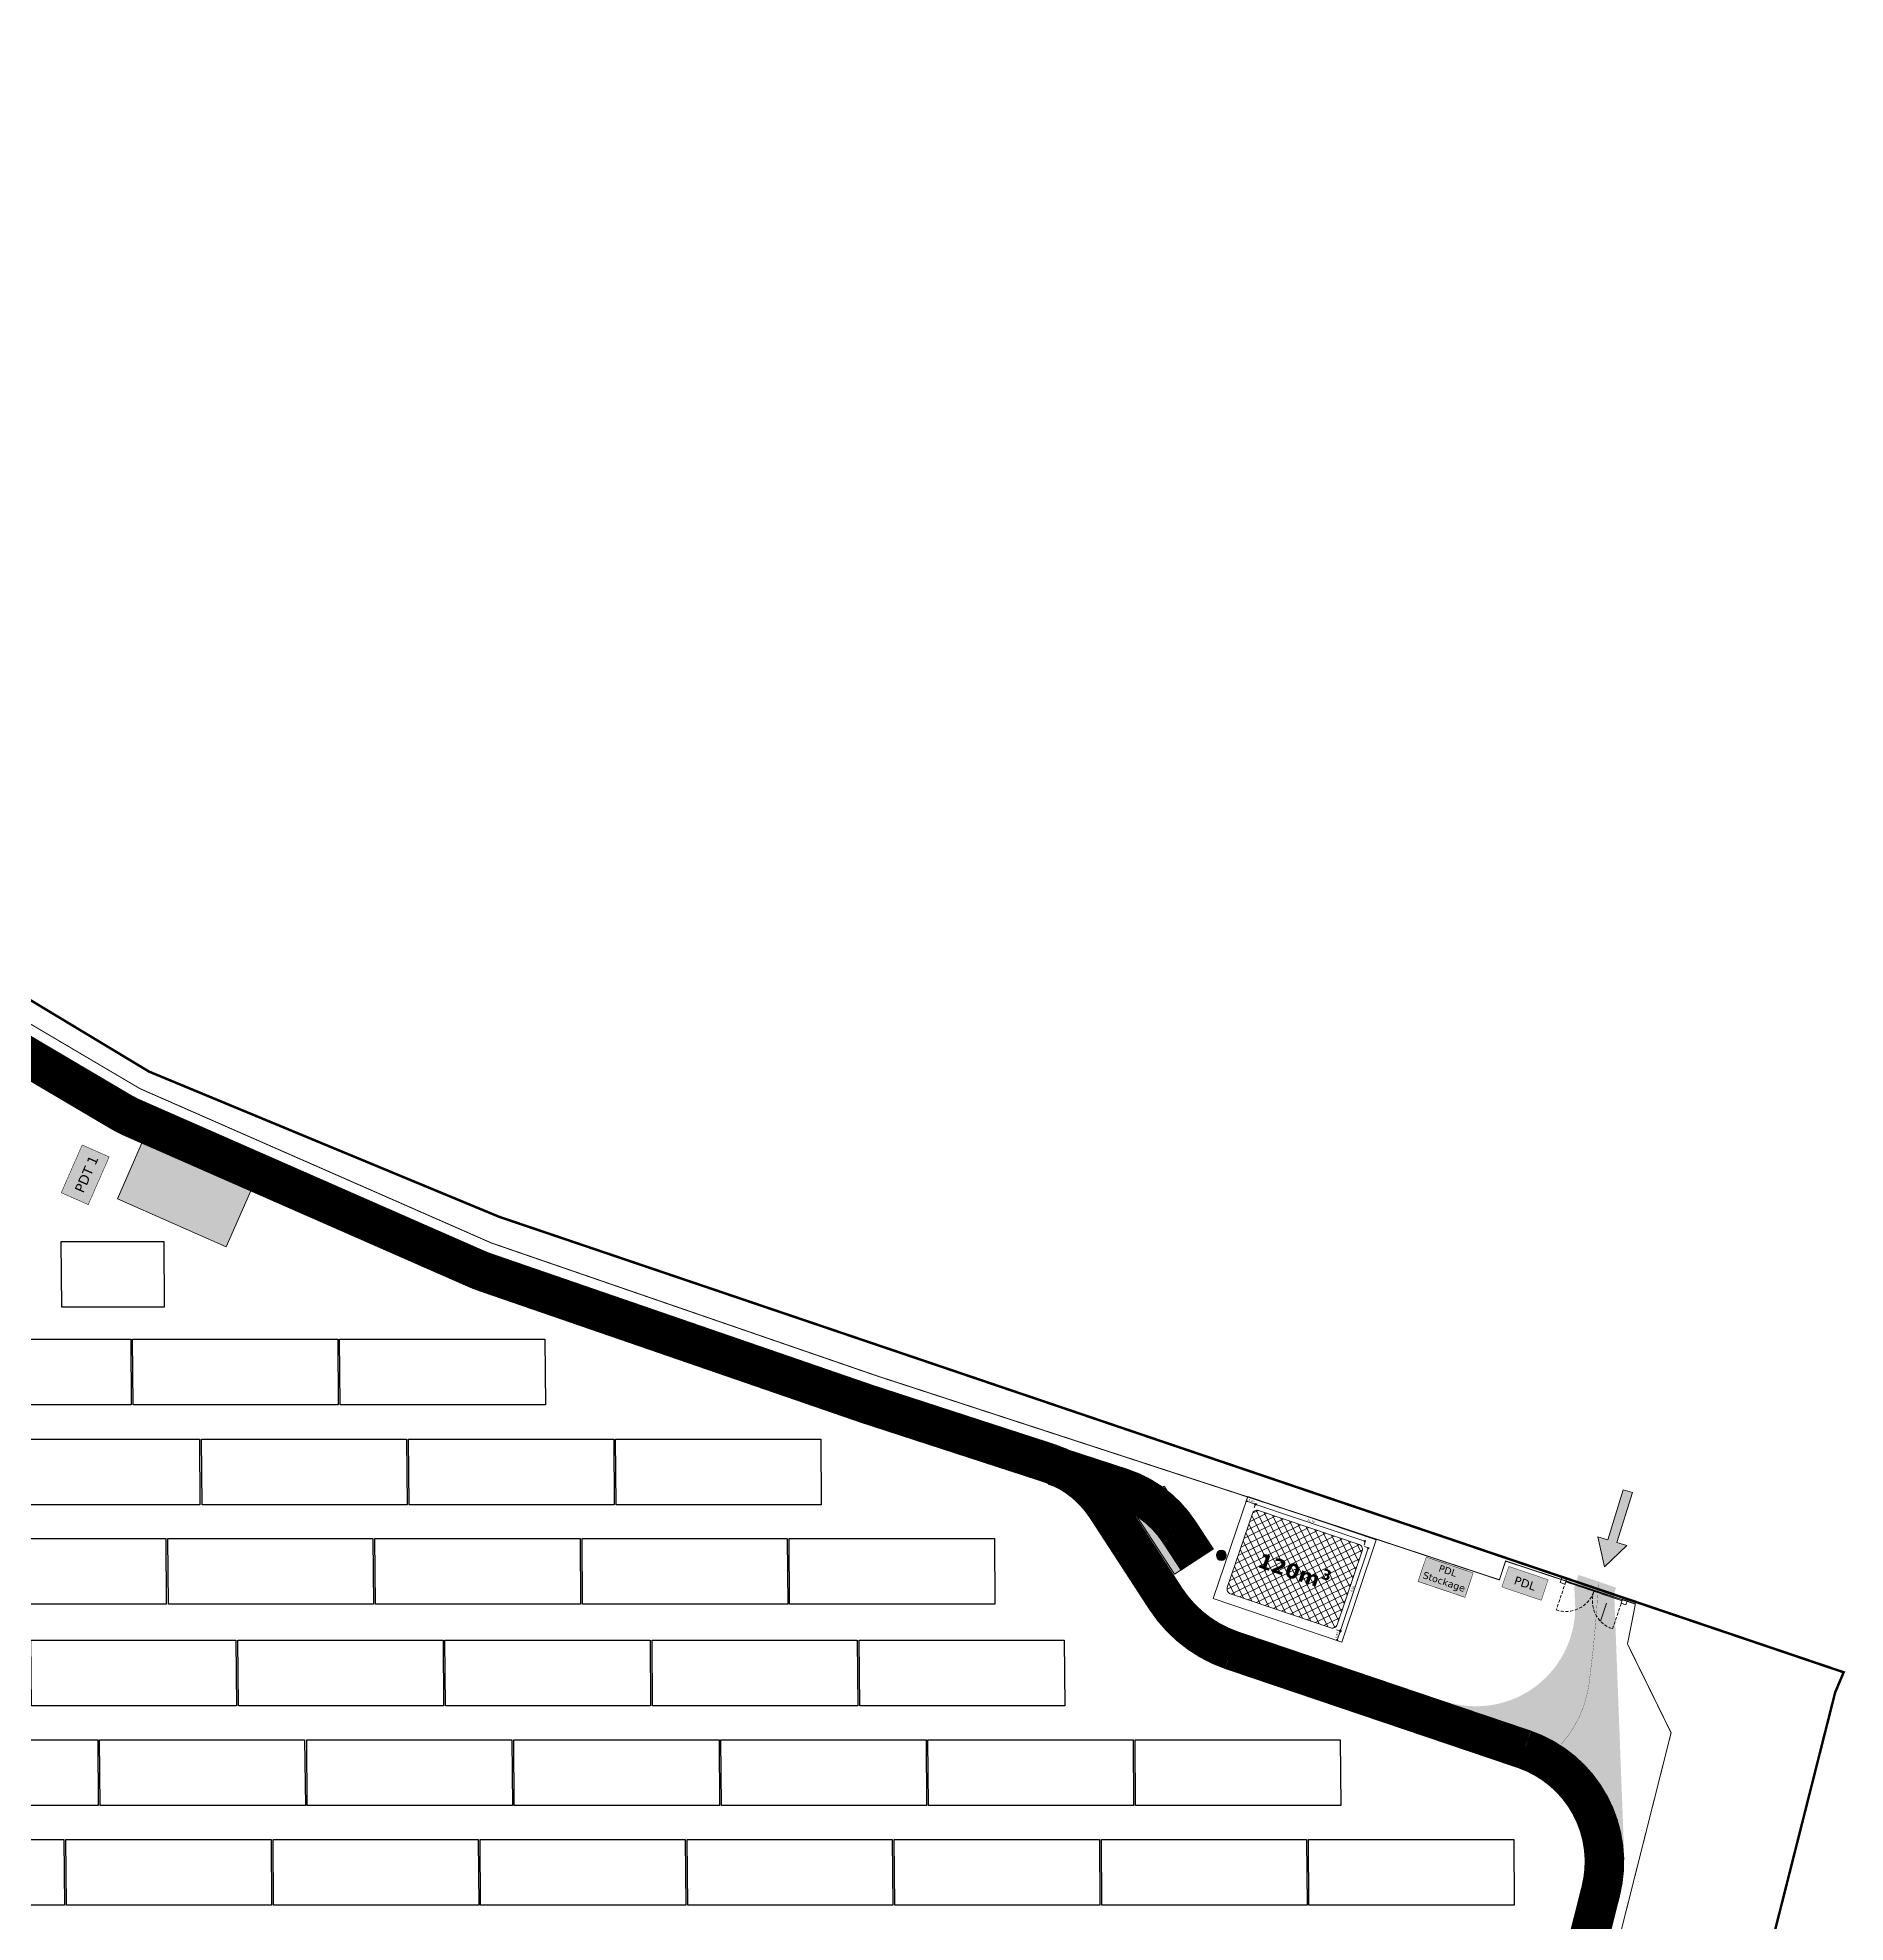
# Model space of a CAD drawing. Header units: metres. Extents: x 1351658 to 1352063, y 7182158 to 7182531.
# Drawn here: x 1351870.5 to 1352052.9, y 7182340.8 to 7182531 of the extents above; entities that cross this region are included whole.
import ezdxf
from ezdxf.enums import TextEntityAlignment as Align

# ---------------------------------------------------------------- set-up
doc = ezdxf.new("R2010")
doc.units = ezdxf.units.M
doc.header["$PDMODE"] = 34
doc.header["$PDSIZE"] = 0.1
for name, pattern in [('AXES', [50.800000000000004, 31.75, -6.35, 6.35, -6.35]), ('CACHE2', [4.762499999999999, 3.175, -1.5875]), ('FANTOME2', [31.750000000000004, 15.875, -3.175, 3.175, -3.175, 3.175, -3.175])]:
    doc.linetypes.add(name, pattern=pattern)
doc.layers.get('0').update_dxf_attribs({"lineweight": 0})
doc.layers.get('Defpoints').update_dxf_attribs({"lineweight": 0})
for name, color, linetype, lineweight in [("- 2BR - Zone d'étude", 1, 'CACHE2', 30), ('UBS-000-Citerne', 113, 'Continuous', 0), ('UBS-100-Accès site', 7, 'Continuous', 0), ('UBS-100-Aire de dechargement', 252, 'Continuous', 0), ('UBS-100-Aire de retournement', 252, 'Continuous', 0), ('UBS-100-Axe voirie', 7, 'Continuous', 0), ('UBS-100-Circulation intérieure lourde', 250, 'Continuous', 0), ('UBS-100-Circulation intérieure SDIS', 252, 'Continuous', 0), ('UBS-100-Clôture', 30, 'LIMITE1', 0), ('UBS-100-Portail', 7, 'Continuous', 0), ('UBS-100-Postes', 8, 'Continuous', 0)]:
    doc.layers.add(name, color=color, linetype=linetype, lineweight=lineweight)
for name, color, linetype in [('PVcase PV Modules (full frames)', 142, 'Continuous'), ('PVcase PV Modules (optimised)', 142, 'Continuous'), ('PVcase Transformers', 7, 'Continuous')]:
    doc.layers.add(name, color=color, linetype=linetype)
doc.layers.add('UBS-900-Fenetre de présentation', color=6, linetype='Continuous', plot=False)
doc.styles.get("Standard").update_dxf_attribs({"font": 'verdana.ttf'})
doc.styles.add('UBS-Style de texte', font='verdana.ttf')
doc.linetypes.add('LIMITE1', pattern='A,6.35,-2.54,[133,ltypeshp.shx,S=2.54,R=0,X=-2.54,Y=0],-2.54,25.4', length=36.83)
doc.dimstyles.new('cotes50', dxfattribs={"dimtxt": 0.18, "dimasz": 0.1, "dimexe": 0, "dimexo": 0, "dimgap": 0.05, "dimtad": 1, "dimtxsty": 'Standard', "dimblk": 'DATUMBLANK', "dimcen": 2.5, "dimclrd": 256, "dimclre": 1, "dimclrt": 256, "dimadec": 0, "dimazin": 0, "dimtfac": 1, "dimtmove": 0, "dimatfit": 3, "dimfxl": 0.2, "dimfxlon": 1, "dimlwd": -1, "dimlwe": -1, "dimarcsym": 0})
pattern_1 = [(0, (0, 0), (0, 6.985), [5.08, -1.905]), (90, (0, 0), (-6.985, 4.277078946022131e-16), [5.08, -1.905])]
pattern_2 = [(0, (-3.987210561717802e-11, -4.00000000020065), (0, 6.985), [5.08, -1.905]), (90, (-3.987210561717802e-11, -4.00000000020065), (-6.985, 4.277078946022131e-16), [5.08, -1.905])]

# ---------------------------------------------------------------- blocks, each defined once
blk = doc.blocks.new('*U8')
at = {"true_color": 0xb0c4d8, "transparency": 33554687}
blk.add_hatch(color=9, dxfattribs=at).paths.add_polyline_path([(0, 0), (5, 1.13686837721616e-13), (5, 2.600000000000136), (0, 2.599999999999795)])
at = {"transparency": 33554687, "const_width": 0.05}
blk.add_lwpolyline([(0, 2.6), (5, 2.6), (5, 0), (0, 0)], close=True, dxfattribs=at)
at = {"transparency": 33554687, "insert": (2.500000002360707, 1.300000003137575), "char_height": 1, "attachment_point": 5, "style": 'UBS-Style de texte'}
blk.add_mtext_dynamic_manual_height_columns('\\pxqc;PDL', width=5.299999999999955, gutter_width=7.5, heights=[0], dxfattribs=at)
blk = doc.blocks.new('Portail 6 m 2 battants')
at = {"linetype": 'ByBlock', "transparency": 33554687}
h = blk.add_hatch(dxfattribs=at)
h.set_pattern_fill('ANGLE', color=254)
h.set_pattern_definition(pattern_1)
edge = h.paths.add_edge_path()
edge.add_line((-3, -0.1000000000931323), (-3, -3.100000000147082))
edge.add_arc((-3, -0.100000000093132), 3.00000000005395, 270, 359.9999999733196)
edge.add_line((5.394928948021516e-11, -0.1000000014901169), (-3, -0.1000000000931323))
h = blk.add_hatch(dxfattribs=at)
h.set_pattern_fill('ANGLE', color=254)
h.set_pattern_definition(pattern_1)
edge = h.paths.add_edge_path()
edge.add_arc((3.000000000232831, -0.09999999869614795), 3.000000000053949, 180.0000000533608, 270.0000000133402)
edge.add_line((3.000000000931322, -3.099999998750098), (3.000000000465661, -0.0999999986961484))
edge.add_line((3.000000000465661, -0.0999999986961484), (1.788813541736545e-10, -0.1000000014901158))
at = {"layer": 'UBS-100-Portail', "transparency": 33554687}
for points in [[(-3.5, -0.3500000005587935), (-3.000000000232831, -0.3500000000931323), (-3.000000000232831, 0.1499999994412065), (-3.5, 0.1499999994412065)], [(-3, -0.1000000000931323), (0, -0.1000000005587935), (0, 0), (-3, -4.656612873077393e-10)], [(3, -0.3500000000931323), (3.499999999767169, -0.3500000000931323), (3.5, 0.1499999994412065), (3.000000000232831, 0.1499999989755452)], [(0, -0.1000000014901161), (3, -0.1000000010244548), (3.000000000232831, -1.396983861923218e-09), (0, -9.313225746154785e-10)]]:
    blk.add_lwpolyline(points, close=True, dxfattribs=at)
at = {"layer": 'UBS-100-Portail', "color": 252, "linetype": 'CACHE2', "ltscale": 0.1, "transparency": 33554687}
for points in [[(-3, -0.1000000000931323), (-3, -3.100000000147082, 0.414213562236706), (5.394928948021516e-11, -0.1000000014901169), (-3, -0.1000000000931323)], [(1.788813541736545e-10, -0.1000000014901158, 0.4142135621685115), (3.000000000931322, -3.099999998750098), (3.000000000465661, -0.0999999986961484), (1.788813541736545e-10, -0.1000000014901158)]]:
    blk.add_lwpolyline(points, format="xyb", dxfattribs=at)
blk = doc.blocks.new('*U16')
at = {"layer": 'UBS-100-Postes', "true_color": 0xb0c4d8, "transparency": 33554687}
blk.add_hatch(color=9, dxfattribs=at).paths.add_polyline_path([(0, 3), (5.3, 3), (5.3, 0), (0, 0)])
at = {"layer": 'UBS-100-Postes', "color": 7, "transparency": 33554687, "const_width": 0.05}
blk.add_lwpolyline([(0, 3), (5.3, 3), (5.3, 0), (0, 0)], close=True, dxfattribs=at)
at = {"color": 7, "transparency": 33554687}
blk.add_attdef('NUMEROPOSTE', text='', height=1, dxfattribs=at).set_placement((2, 1.205512531386091), align=Align.MIDDLE_CENTER)
at = {"layer": 'UBS-100-Postes', "color": 7, "transparency": 33554687, "insert": (2.162865852286735, 1.405512531386091), "char_height": 1, "attachment_point": 5, "style": 'UBS-Style de texte'}
blk.add_mtext_dynamic_manual_height_columns('\\pxqc;PDT', width=7.5, gutter_width=7.5, heights=[0], dxfattribs=at)
blk = doc.blocks.new('Aire de dechargement poste 8x12')
at = {"layer": 'UBS-100-Aire de retournement', "transparency": 33554687}
h = blk.add_hatch(color=256, dxfattribs=at)
h.dxf.hatch_style = 1
h.paths.add_polyline_path([(0, 0), (0, -8), (12, -8), (12, 0)])
at = {"layer": 'UBS-100-Aire de dechargement', "color": 250, "transparency": 33554687}
blk.add_lwpolyline([(0, 0), (0, -8), (12, -8), (12, 0)], close=True, dxfattribs=at)
blk = doc.blocks.new('*U13')
at = {"transparency": 33554687}
h = blk.add_hatch(dxfattribs=at)
h.set_pattern_fill('ANGLE', color=150)
h.set_pattern_definition([(0, (-3.987210561717802e-11, -7.00000000020065), (0, 6.985), [5.08, -1.905]), (90, (-3.987210561717802e-11, -7.00000000020065), (-6.985, 4.277078946022131e-16), [5.08, -1.905])])
edge = h.paths.add_edge_path()
edge.add_arc((9.000000000059812, -1.000000000019936), 0.5, 0, 360)
h = blk.add_hatch(dxfattribs=at)
h.set_pattern_fill('ANGLE', color=150)
h.set_pattern_definition(pattern_2)
edge = h.paths.add_edge_path()
edge.add_arc((9.000000000059812, -1.000000000019936), 0.5, 0, 360)
h = blk.add_hatch(dxfattribs=at)
h.set_pattern_fill('ANGLE', color=150)
h.set_pattern_definition(pattern_2)
edge = h.paths.add_edge_path()
edge.add_arc((9.000000000059812, -1.000000000019936), 0.5, 0, 360)
h = blk.add_hatch(color=150, dxfattribs=at)
h.dxf.hatch_style = 1
edge = h.paths.add_edge_path()
edge.add_arc((9.000000000059812, -1.000000000019936), 0.5, 0, 360)
at = {"layer": 'UBS-100-Aire de retournement', "transparency": 33554687}
h = blk.add_hatch(color=33, dxfattribs=at)
h.dxf.hatch_style = 1
h.paths.add_polyline_path([(8.000000000079748, 3.999999999960128), (8.000000000039876, 8.881784197001252e-16), (8.881784197001252e-16, 0), (3.987343788480757e-11, 3.999999999960128)])
at = {"transparency": 33554687}
blk.add_circle((9.000000000059812, -1.000000000019936), 0.5, dxfattribs=at)
at = {"layer": 'UBS-100-Aire de dechargement', "color": 0, "transparency": 33554687}
blk.add_lwpolyline([(8.000000000079748, 3.999999999960128), (8.000000000039876, 8.881784197001252e-16), (8.881784197001252e-16, 0), (3.987343788480757e-11, 3.999999999960128)], close=True, dxfattribs=at)
blk = doc.blocks.new('_DatumBlank')
at = {"color": 0, "linetype": 'ByBlock', "lineweight": -2}
for p, q in [((0, 0.57735027), (-1, 0)), ((-1, 0), (0, -0.57735027)), ((0, -0.57735027), (0, 0.57735027))]:
    blk.add_line(p, q, dxfattribs=at)
blk = doc.blocks.new('*D94')
at = {"color": 252, "linetype": 'FANTOME2', "transparency": 16777216}
for p, q in [((1, 9.98), (1, 10.38)), ((12.7, 9.98), (12.7, 10.38))]:
    blk.add_line(p, q, dxfattribs=at)
at = {"color": 9, "transparency": 16777216}
blk.add_line((1.15, 10.38), (12.55, 10.38), dxfattribs=at)
at = {"layer": 'Defpoints', "color": 0, "transparency": 16777216}
for p in [(12.7, 10.38), (1, 9.38), (12.7, 9.38)]:
    blk.add_point(p, dxfattribs=at)
at = {"color": 9, "transparency": 16777216, "xscale": 0.15, "yscale": 0.15, "zscale": 0.15, "rotation": 180}
blk.add_blockref('_DatumBlank', (1, 10.38), dxfattribs=at)
at = {"color": 9, "transparency": 16777216, "xscale": 0.15, "yscale": 0.15, "zscale": 0.15}
blk.add_blockref('_DatumBlank', (12.7, 10.38), dxfattribs=at)
at = {"color": 9, "transparency": 16777216, "insert": (6.85, 10.55686366689053), "char_height": 0.2, "attachment_point": 5}
blk.add_mtext('11,70', dxfattribs=at)
blk = doc.blocks.new('*D89')
at = {"color": 252, "linetype": 'FANTOME2', "transparency": 16777216}
for p, q in [((-6.123233995736765e-18, 10.78), (-3.061616997868383e-17, 10.38)), ((1, 9.98), (1, 10.38))]:
    blk.add_line(p, q, dxfattribs=at)
at = {"color": 9, "transparency": 16777216}
blk.add_line((0.85, 10.38), (0.15, 10.38), dxfattribs=at)
at = {"layer": 'Defpoints', "color": 0, "transparency": 16777216}
for p in [(0, 10.88), (-3.061616997868383e-17, 10.38), (1, 9.38)]:
    blk.add_point(p, dxfattribs=at)
at = {"color": 9, "transparency": 16777216, "xscale": 0.15, "yscale": 0.15, "zscale": 0.15, "rotation": 180}
blk.add_blockref('_DatumBlank', (-3.061616997868383e-17, 10.38), dxfattribs=at)
at = {"color": 9, "transparency": 16777216, "xscale": 0.15, "yscale": 0.15, "zscale": 0.15}
blk.add_blockref('_DatumBlank', (1, 10.38), dxfattribs=at)
at = {"color": 9, "transparency": 16777216, "insert": (0.5, 10.55686366689053), "char_height": 0.2, "attachment_point": 5}
blk.add_mtext('1,00', dxfattribs=at)
blk = doc.blocks.new('*D82')
at = {"color": 252, "linetype": 'FANTOME2', "transparency": 16777216}
for p, q in [((12.80000000000078, 9.880000000000004), (13.20000000000078, 9.880000000000004)), ((12.80000000000079, 1), (13.20000000000079, 1.000000000000001))]:
    blk.add_line(p, q, dxfattribs=at)
at = {"color": 9, "transparency": 16777216}
blk.add_line((13.20000000000078, 9.730000000000004), (13.20000000000079, 1.150000000000001), dxfattribs=at)
at = {"layer": 'Defpoints', "color": 0, "transparency": 16777216}
for p in [(12.20000000000001, 9.880000000000004), (12.20000000000001, 1), (13.20000000000079, 1.000000000000001)]:
    blk.add_point(p, dxfattribs=at)
at = {"color": 9, "transparency": 16777216, "xscale": 0.15, "yscale": 0.15, "zscale": 0.15}
for p, rotation in [((13.20000000000078, 9.880000000000004), 90), ((13.20000000000079, 1.000000000000001), 270)]:
    blk.add_blockref('_DatumBlank', p, dxfattribs=dict(at, rotation=rotation))
at = {"color": 9, "transparency": 16777216, "insert": (13.02286769644135, 5.439999999999997), "char_height": 0.2, "attachment_point": 5, "rotation": 90}
blk.add_mtext('8,88', dxfattribs=at)
blk = doc.blocks.new('*D78')
at = {"color": 252, "linetype": 'FANTOME2', "transparency": 16777216}
for p, q in [((12.80000000000078, 1), (13.20000000000078, 1.000000000000001)), ((13.60000000000078, -1.608122649664134e-17), (13.20000000000078, -8.040613248370683e-17))]:
    blk.add_line(p, q, dxfattribs=at)
at = {"color": 9, "transparency": 16777216}
blk.add_line((13.20000000000078, 0.8500000000000005), (13.20000000000078, 0.15), dxfattribs=at)
at = {"layer": 'Defpoints', "color": 0, "transparency": 16777216}
for p in [(12.20000000000001, 1), (13.70000000000001, 0), (13.20000000000078, -8.040613248370683e-17)]:
    blk.add_point(p, dxfattribs=at)
at = {"color": 9, "transparency": 16777216, "xscale": 0.15, "yscale": 0.15, "zscale": 0.15}
for p, rotation in [((13.20000000000078, 1.000000000000001), 90), ((13.20000000000078, -8.040613248370683e-17), 270)]:
    blk.add_blockref('_DatumBlank', p, dxfattribs=dict(at, rotation=rotation))
at = {"color": 9, "transparency": 16777216, "insert": (13.02313633311025, 0.4999999999999964), "char_height": 0.2, "attachment_point": 5, "rotation": 90}
blk.add_mtext('1,00', dxfattribs=at)
blk = doc.blocks.new('3P9@15DEG F FX ID1 PVBlock')
at = {"layer": 'PVcase PV Modules (optimised)', "color": 0, "linetype": 'ByBlock', "transparency": 33554687}
blk.add_polyline3d([(0, 0, 1.773945735132677), (10.35, 0, 1.77394573513268), (10.35, -6.620455613385275, 2.298161660974074e-15), (0, -6.620455613385275, 0)], close=True, dxfattribs=at)
blk = doc.blocks.new('3P18@15DEG F FX ID1 PVBlock')
at = {"layer": 'PVcase PV Modules (optimised)', "color": 0, "linetype": 'ByBlock', "transparency": 33554687}
blk.add_polyline3d([(0, 0, 1.773945735132677), (20.718, 0, 1.773945735132682), (20.718, -6.620455613385275, 4.600320124836799e-15), (0, -6.620455613385275, 0)], close=True, dxfattribs=at)
blk = doc.blocks.new('A$C26a3ba1f')
at = {"true_color": 0xb0c4d8, "transparency": 33554687}
blk.add_hatch(color=9, dxfattribs=at).paths.add_polyline_path([(2.273736754432321e-13, 5.684341886080801e-14), (4.736438844585791, -1.601919808425009), (5.569437144789845, 0.8610283909364966), (0.8329983002040535, 2.46294819936162)])
at = {"transparency": 33554687, "const_width": 0.05}
blk.add_lwpolyline([(0.8329983002040535, 2.462948199361563), (5.569437144789845, 0.8610283909365535), (4.736438844585791, -1.601919808425009), (0, 0)], close=True, dxfattribs=at)
at = {"transparency": 33554687, "insert": (2.784718575654551, 0.4305141977965832), "char_height": 0.7, "attachment_point": 5, "rotation": 341.31385315897523, "style": 'UBS-Style de texte'}
blk.add_mtext_dynamic_manual_height_columns('\\pxqc;PDL \\PStockage', width=5.299999999999954, gutter_width=7.499999999999999, heights=[0], dxfattribs=at)
blk = doc.blocks.new('ACCES AU SITE')
h = blk.add_hatch(color=152)
h.dxf.hatch_style = 1
h.paths.add_polyline_path([(-2.70084886062682, -0.4880784609401871), (-7.975222682605363, -0.4880784609401871), (-7.975222682605363, 0.4880784609401871), (-2.70084886062682, 0.4880784609401871), (-2.70084886062682, 1.518480667979247), (0, 0), (-2.70084886062682, -1.518480667979247)])
blk.add_lwpolyline([(-2.70084886062682, -0.4880784609401871), (-7.975222682605363, -0.4880784609401871), (-7.975222682605363, 0.4880784609401871), (-2.70084886062682, 0.4880784609401871), (-2.70084886062682, 1.518480667979247), (0, 0), (-2.70084886062682, -1.518480667979247), (-2.70084886062682, -0.4880784609401871), (-7.975222682605363, -0.4880784609401871)])
blk = doc.blocks.new('*U76')
h = blk.add_hatch()
h.set_pattern_fill('ANSI37', color=256, scale=0.2)
h.set_pattern_definition([(45, (0, -30), (-0.4490128060534577, 0.4490128060534577), []), (135, (0, -30), (-0.4490128060534577, -0.4490128060534576), [])])
edge = h.paths.add_edge_path()
edge.add_line((1.5, 1), (12.2, 1))
edge.add_arc((12.2, 1.499999999999999), 0.4999999999999991, 270.0000000000002, 360.0000000000001)
edge.add_line((12.7, 1.5), (12.7, 9.38))
edge.add_arc((12.2, 9.38), 0.5, 0, 90)
edge.add_line((12.2, 9.88), (1.500000000000002, 9.88))
edge.add_arc((1.500000000000001, 9.379999999999999), 0.5000000000000018, 89.9999999999999, 179.9999999999998)
edge.add_line((1, 9.38), (1, 1.5))
edge.add_arc((1.5, 1.5), 0.5, 180, 270)
at = {"color": 7}
blk.add_lwpolyline([(0, 0), (13.7, 0), (13.7, 10.88), (0, 10.88)], close=True, dxfattribs=at)
blk.add_lwpolyline([(1.5, 1), (12.2, 1, 0.414213562373095), (12.7, 1.5), (12.7, 9.38, 0.414213562373095), (12.2, 9.88), (1.500000000000002, 9.88, 0.414213562373095), (1, 9.38), (1, 1.5, 0.414213562373095)], format="xyb", close=True, dxfattribs=at)
at = {"insert": (1, 5.44), "char_height": 1.5, "attachment_point": 4, "style": 'UBS-Style de texte'}
blk.add_mtext_dynamic_manual_height_columns('\\A1;\\pxqc;{\\fVerdana|b1|i0|c0|p34;120m\\H0.7x;\\S3^ ;}', width=11.7, gutter_width=0.5, heights=[0], dxfattribs=at)
at = {"color": 9}
for base, p1, p2, angle, override, picture, middle in [((-3.061616997868383e-17, 10.38), (1, 9.38), (0, 10.88), 180, {"dimtxt": 0.2, "dimasz": 0.15, "dimzin": 0, "dimclrd": 9, "dimclre": 252, "dimclrt": 9, "dimtmove": 1, "dimfxl": 0.4}, '*D89', (0.5, 10.55686366689053)), ((13.20000000000079, 1.000000000000001), (12.2, 9.88), (12.2, 1), 270, {"dimtxt": 0.2, "dimasz": 0.15, "dimzin": 0, "dimclrd": 9, "dimclre": 252, "dimclrt": 9, "dimfxl": 0.4}, '*D82', (13.02286769644135, 5.439999999999997)), ((13.20000000000078, -8.040613248370683e-17), (12.2, 1), (13.7, 0), 270, {"dimtxt": 0.2, "dimasz": 0.15, "dimzin": 0, "dimclrd": 9, "dimclre": 252, "dimclrt": 9, "dimtmove": 1, "dimfxl": 0.4}, '*D78', (13.02313633311025, 0.4999999999999964))]:
    dim = blk.add_linear_dim(base=base, p1=p1, p2=p2, angle=angle, dimstyle='cotes50', override=override, dxfattribs=at)
    dim.commit()
    dim.dimension.update_dxf_attribs({"geometry": picture, "text_midpoint": middle})
dim = blk.add_linear_dim(base=(12.7, 10.38), p1=(1, 9.38), p2=(12.7, 9.38), dimstyle='cotes50', override={"dimtxt": 0.2, "dimasz": 0.15, "dimzin": 0, "dimclrd": 9, "dimclre": 252, "dimclrt": 9, "dimfxl": 0.4}, dxfattribs=at)
dim.commit()
dim.dimension.update_dxf_attribs({"geometry": '*D94', "text_midpoint": (6.85, 10.55686366689053)})

msp = doc.modelspace()

# ---------------------------------------------------------------- hatches: boundary and pattern name
at = {"layer": 'UBS-100-Circulation intérieure SDIS', "transparency": 33554687}
h = msp.add_hatch(color=256, dxfattribs=at)
h.dxf.hatch_style = 1
edge = h.paths.add_edge_path()
edge.add_line((1352012.39727626, 7182363.178718703), (1352021.177689258, 7182360.181236309))
edge.add_arc((1352016.562331543, 7182346.877925042), 14.0811795496837, 5.255158917341305, 70.86665204742002, ccw=False)
edge.add_line((1352030.584323455, 7182348.16763831), (1352029.592179853, 7182374.037886039))
edge.add_line((1352029.592179853, 7182374.037886039), (1352029.785227125, 7182374.608901659))
edge.add_line((1352029.785227125, 7182374.608901659), (1352025.995921026, 7182375.889979054))
edge.add_line((1352025.995921026, 7182375.889979054), (1352025.566882235, 7182374.620850728))
edge.add_line((1352025.566882235, 7182374.620850728), (1352025.641264216, 7182373.217513168))
edge.add_arc((1352015.658418908, 7182372.632022286), 10.00000000040276, -109.03309605166447, 3.3565352142854863, ccw=False)

# ---------------------------------------------------------------- linework, layer by layer
at = {"layer": "- 2BR - Zone d'étude", "transparency": 33554687, "const_width": 0.25}
msp.add_lwpolyline([(1352052.756601565, 7182366.063898455), (1352000.1, 7182383.88), (1351917.04, 7182412.02), (1351881.7, 7182426.67), (1351837.3, 7182453.42), (1351757.69, 7182501.48), (1351717.46, 7182530.78), (1351708.56, 7182500.58), (1351693.55, 7182449.63), (1351673.25, 7182380.92), (1351658.64, 7182331.6), (1351669.77, 7182322.77), (1351709.19, 7182338.17), (1351742.06, 7182324.1), (1351868.51, 7182269.59), (1351927.8, 7182243.39), (1351961.19, 7182230.81), (1351994.69, 7182218.54), (1352013.29, 7182211.89), (1352013.84, 7182213.53), (1352051.896601565, 7182364.023898456), (1352052.756601565, 7182366.063898455)], close=True, dxfattribs=at)
at = {"layer": 'UBS-100-Axe voirie', "color": 18, "linetype": 'AXES', "ltscale": 0.2, "true_color": 0x000000, "transparency": 33554687, "const_width": 0.02}
for points in [[(1351853.406427195, 7182309.375718847), (1351911.29784036, 7182289.140253635, 0.009911251022134493), (1351911.787533279, 7182288.979721963), (1351993.899312141, 7182263.852865375, 0.4288086615039064), (1352010.307518479, 7182273.100534566), (1352028.24503244, 7182344.003688542, 0.389552501530009), (1352020.530844676, 7182358.288716548), (1351990.96574008, 7182368.290842311, -0.1668631594605536), (1351984.316495258, 7182373.492008701), (1351978.323516679, 7182382.713249338, 0.1714101724835874), (1351972.512868653, 7182387.176210287), (1351954.212389208, 7182393.125339408), (1351915.600763981, 7182406.431170059, -0.02043920957323461), (1351914.763540796, 7182406.758535082), (1351880.022220656, 7182422.007441668, -0.02988717001318822), (1351878.852831483, 7182422.60640912), (1351834.67962811, 7182448.673758054)], [(1352028.004758594, 7182375.205004402, -0.02131684137656183), (1352027.04251361, 7182364.809965853, -0.1950998837182263), (1352022.633923584, 7182357.295314948)]]:
    msp.add_lwpolyline(points, format="xyb", dxfattribs=at)
at = {"layer": 'UBS-100-Circulation intérieure lourde', "transparency": 33554687}
msp.add_point((1352021.55214886, 7182376.619780687), dxfattribs=at)
at = {"layer": 'UBS-100-Circulation intérieure SDIS', "transparency": 33554687, "const_width": 4}
for points in [[(1351853.406427195, 7182309.375718847), (1351911.29784036, 7182289.140253635, 0.009911251022134493), (1351911.787533279, 7182288.979721963), (1351993.899312141, 7182263.852865375, 0.4288086615039064), (1352010.307518479, 7182273.100534566), (1352028.24503244, 7182344.003688542, 0.389552501530009), (1352020.530844676, 7182358.288716548), (1351990.96574008, 7182368.290842311, -0.1668631594605536), (1351984.316495258, 7182373.492008701), (1351978.323516679, 7182382.713249338, 0.1714101724835874), (1351972.512868653, 7182387.176210287), (1351954.212389208, 7182393.125339408), (1351915.600763981, 7182406.431170059, -0.02043920957323461), (1351914.763540796, 7182406.758535082), (1351880.022220656, 7182422.007441668, -0.02988717001318822), (1351878.852831483, 7182422.60640912), (1351834.67962811, 7182448.673758054)], [(1351987.529306254, 7182377.39523185), (1351985.69018742, 7182380.207160859, 0.1714101724835874), (1351979.879539393, 7182384.670121809), (1351973.050036869, 7182386.898855715)]]:
    msp.add_lwpolyline(points, format="xyb", dxfattribs=at)
at = {"layer": 'UBS-100-Clôture', "ltscale": 0.1, "transparency": 33554687, "const_width": 0.1}
msp.add_lwpolyline([(1351849.65399263, 7182307.532282795), (1351910.606382876, 7182286.203844809), (1352009.099042132, 7182256.064308697), (1352035.338846788, 7182359.959437143), (1352030.9354, 7182368.9222), (1352031.737534578, 7182372.955462372), (1352018.631792764, 7182377.286020535), (1352018.004695829, 7182375.388211934), (1351999.377113145, 7182381.54202789), (1351955.166515684, 7182395.969675764), (1351916.268863403, 7182409.374073297), (1351880.789703449, 7182424.946837765), (1351836.209671244, 7182451.254263222)], dxfattribs=at)

# ---------------------------------------------------------------- block references
at = {"linetype": 'ByBlock', "transparency": 33554687}
msp.add_blockref('A$C26a3ba1f', (1352009.793566938, 7182375.227256), dxfattribs=at)
at = {"layer": 'PVcase PV Modules (full frames)', "color": 156, "linetype": 'ByBlock', "true_color": 0x004080, "transparency": 33554687, "extrusion": (-0.02399717537837024, 0, 0.9997120263225104), "rotation": 90}
msp.add_blockref('3P9@15DEG F FX ID1 PVBlock', (-7182409.531250115, 1351484.618238196, -32397.98302922202), dxfattribs=at)
at = {"layer": 'PVcase PV Modules (full frames)', "color": 156, "linetype": 'ByBlock', "true_color": 0x004080, "transparency": 33554687, "extrusion": (-0.0244447467672837, 0, 0.9997011825318021), "rotation": 90}
msp.add_blockref('3P9@15DEG F FX ID1 PVBlock', (-7182399.672199536, 1351466.630488673, -33003.41024458003), dxfattribs=at)
at = {"layer": 'PVcase PV Modules (full frames)', "color": 144, "linetype": 'ByBlock', "true_color": 0x007ca5, "transparency": 33554687, "extrusion": (-0.02446543389798399, 0, 0.9997006764748053), "rotation": 90}
msp.add_blockref('3P18@15DEG F FX ID1 PVBlock', (-7182399.672199536, 1351476.487349702, -33031.37650060957), dxfattribs=at)
at = {"layer": 'PVcase PV Modules (full frames)', "color": 144, "linetype": 'ByBlock', "true_color": 0x007ca5, "transparency": 33554687, "extrusion": (-0.0344351601151349, 0, 0.9994069340102885), "rotation": 90}
msp.add_blockref('3P18@15DEG F FX ID1 PVBlock', (-7182399.672199536, 1351100.735895678, -46509.47113620996), dxfattribs=at)
at = {"layer": 'PVcase PV Modules (full frames)', "color": 144, "linetype": 'ByBlock', "true_color": 0x007ca5, "transparency": 33554687, "extrusion": (-0.02372786602199128, 0, 0.9997184545531019), "rotation": 90}
msp.add_blockref('3P18@15DEG F FX ID1 PVBlock', (-7182389.568823795, 1351486.516965202, -32034.65928311595), dxfattribs=at)
at = {"layer": 'PVcase PV Modules (full frames)', "color": 144, "linetype": 'ByBlock', "true_color": 0x007ca5, "transparency": 33554687, "extrusion": (-0.03904582756268818, 0, 0.9992374209115393), "rotation": 90}
msp.add_blockref('3P18@15DEG F FX ID1 PVBlock', (-7182389.568823795, 1350857.80389856, -52742.8326209736), dxfattribs=at)
at = {"layer": 'PVcase PV Modules (full frames)', "color": 144, "linetype": 'ByBlock', "true_color": 0x007ca5, "transparency": 33554687, "extrusion": (-0.02718950292271588, 0, 0.9996302971253), "rotation": 90}
msp.add_blockref('3P18@15DEG F FX ID1 PVBlock', (-7182389.568823795, 1351409.327947026, -36714.15780019949), dxfattribs=at)
at = {"layer": 'PVcase PV Modules (full frames)', "color": 144, "linetype": 'ByBlock', "true_color": 0x007ca5, "transparency": 33554687, "extrusion": (-0.02762046102558512, 0, 0.9996184822884849), "rotation": 90}
msp.add_blockref('3P18@15DEG F FX ID1 PVBlock', (-7182389.568823795, 1351414.282974445, -37296.78331677849), dxfattribs=at)
at = {"layer": 'PVcase PV Modules (full frames)', "color": 144, "linetype": 'ByBlock', "true_color": 0x007ca5, "transparency": 33554687, "extrusion": (-0.02537317903287056, 0, 0.9996780490666812), "rotation": 90}
msp.add_blockref('3P18@15DEG F FX ID1 PVBlock', (-7182379.544578552, 1351428.561670409, -34259.27550016678), dxfattribs=at)
at = {"layer": 'PVcase PV Modules (full frames)', "color": 144, "linetype": 'ByBlock', "true_color": 0x007ca5, "transparency": 33554687, "extrusion": (-0.04364753242280622, 0, 0.9990469923449047), "rotation": 90}
msp.add_blockref('3P18@15DEG F FX ID1 PVBlock', (-7182379.544578552, 1350597.160372055, -58964.10128737558), dxfattribs=at)
at = {"layer": 'PVcase PV Modules (full frames)', "color": 144, "linetype": 'ByBlock', "true_color": 0x007ca5, "transparency": 33554687, "extrusion": (-0.02562691584547331, 0, 0.9996715766611798), "rotation": 90}
msp.add_blockref('3P18@15DEG F FX ID1 PVBlock', (-7182379.544578552, 1351461.667673005, -34601.9241282669), dxfattribs=at)
at = {"layer": 'PVcase PV Modules (full frames)', "color": 144, "linetype": 'ByBlock', "true_color": 0x007ca5, "transparency": 33554687, "extrusion": (-0.0266667564440653, 0, 0.9996443788171636), "rotation": 90}
msp.add_blockref('3P18@15DEG F FX ID1 PVBlock', (-7182379.544578552, 1351445.853636415, -36007.71232317814), dxfattribs=at)
at = {"layer": 'PVcase PV Modules (full frames)', "color": 144, "linetype": 'ByBlock', "true_color": 0x007ca5, "transparency": 33554687, "extrusion": (-0.02411628939271073, 0, 0.9997091599990104), "rotation": 90}
msp.add_blockref('3P18@15DEG F FX ID1 PVBlock', (-7182379.544578552, 1351554.229323319, -32559.6151034501), dxfattribs=at)
at = {"layer": 'PVcase PV Modules (full frames)', "color": 144, "linetype": 'ByBlock', "true_color": 0x007ca5, "transparency": 33554687, "extrusion": (-0.0451812749431403, 0, 0.9989788047774149), "rotation": 90}
msp.add_blockref('3P18@15DEG F FX ID1 PVBlock', (-7182369.291760349, 1350491.191281252, -61037.64910434619), dxfattribs=at)
at = {"layer": 'PVcase PV Modules (full frames)', "color": 144, "linetype": 'ByBlock', "true_color": 0x007ca5, "transparency": 33554687, "extrusion": (-0.02859617441098947, 0, 0.9995910457827523), "rotation": 90}
msp.add_blockref('3P18@15DEG F FX ID1 PVBlock', (-7182369.291760349, 1351339.076822398, -38616.38111825384), dxfattribs=at)
at = {"layer": 'PVcase PV Modules (full frames)', "color": 144, "linetype": 'ByBlock', "true_color": 0x007ca5, "transparency": 33554687, "extrusion": (-0.02556340169073403, 0, 0.9996732028488101), "rotation": 90}
msp.add_blockref('3P18@15DEG F FX ID1 PVBlock', (-7182369.291760349, 1351470.923151009, -34516.33754366059), dxfattribs=at)
at = {"layer": 'PVcase PV Modules (full frames)', "color": 144, "linetype": 'ByBlock', "true_color": 0x007ca5, "transparency": 33554687, "extrusion": (-0.0248395635297635, 0, 0.9996914504404101), "rotation": 90}
msp.add_blockref('3P18@15DEG F FX ID1 PVBlock', (-7182369.291760349, 1351516.469115865, -33537.75635823313), dxfattribs=at)
at = {"layer": 'PVcase PV Modules (full frames)', "color": 144, "linetype": 'ByBlock', "true_color": 0x007ca5, "transparency": 33554687, "extrusion": (-0.03099823611920497, 0, 0.9995194392094123), "rotation": 90}
msp.add_blockref('3P18@15DEG F FX ID1 PVBlock', (-7182369.291760349, 1351305.109122406, -41864.00126243359), dxfattribs=at)
at = {"layer": 'PVcase PV Modules (full frames)', "color": 144, "linetype": 'ByBlock', "true_color": 0x007ca5, "transparency": 33554687, "extrusion": (-0.0368230077247404, 0, 0.9993218030755177), "rotation": 90}
msp.add_blockref('3P18@15DEG F FX ID1 PVBlock', (-7182359.240567683, 1350940.5610526, -49738.53306933928), dxfattribs=at)
at = {"layer": 'PVcase PV Modules (full frames)', "color": 144, "linetype": 'ByBlock', "true_color": 0x007ca5, "transparency": 33554687, "extrusion": (-0.03890306045956829, 0, 0.9992429894109236), "rotation": 90}
msp.add_blockref('3P18@15DEG F FX ID1 PVBlock', (-7182359.240567683, 1350855.013330522, -52550.50735293792), dxfattribs=at)
at = {"layer": 'PVcase PV Modules (full frames)', "color": 144, "linetype": 'ByBlock', "true_color": 0x007ca5, "transparency": 33554687, "extrusion": (-0.02618607534161678, 0, 0.9996570859340733), "rotation": 90}
msp.add_blockref('3P18@15DEG F FX ID1 PVBlock', (-7182359.240567683, 1351435.197305219, -35358.4293616456), dxfattribs=at)
at = {"layer": 'PVcase PV Modules (full frames)', "color": 144, "linetype": 'ByBlock', "true_color": 0x007ca5, "transparency": 33554687, "extrusion": (-0.02606152688225284, 0, 0.999660340724071), "rotation": 90}
msp.add_blockref('3P18@15DEG F FX ID1 PVBlock', (-7182359.240567683, 1351460.500218349, -35190.05000496435), dxfattribs=at)
at = {"layer": 'PVcase PV Modules (full frames)', "color": 144, "linetype": 'ByBlock', "true_color": 0x007ca5, "transparency": 33554687, "extrusion": (-0.03119939606054015, 0, 0.9995131803460411), "rotation": 90}
msp.add_blockref('3P18@15DEG F FX ID1 PVBlock', (-7182359.240567683, 1351282.689341797, -42136.14461505233), dxfattribs=at)
at = {"layer": 'PVcase PV Modules (full frames)', "color": 144, "linetype": 'ByBlock', "true_color": 0x007ca5, "transparency": 33554687, "extrusion": (-0.0286619010267094, 0, 0.9995891633213793), "rotation": 90}
msp.add_blockref('3P18@15DEG F FX ID1 PVBlock', (-7182359.240567683, 1351406.211202658, -38705.54798649077), dxfattribs=at)
at = {"layer": 'PVcase PV Modules (full frames)', "color": 144, "linetype": 'ByBlock', "true_color": 0x007ca5, "transparency": 33554687, "extrusion": (-0.02397347334919441, 0, 0.999712594986967), "rotation": 90}
msp.add_blockref('3P18@15DEG F FX ID1 PVBlock', (-7182359.240567683, 1351593.786415652, -32366.87650904344), dxfattribs=at)
at = {"layer": 'PVcase PV Modules (full frames)', "color": 144, "linetype": 'ByBlock', "true_color": 0x007ca5, "transparency": 33554687, "extrusion": (-0.04307093583231632, 0, 0.9990720166667308), "rotation": 90}
msp.add_blockref('3P18@15DEG F FX ID1 PVBlock', (-7182349.181208734, 1350599.730285079, -58185.13594611399), dxfattribs=at)
at = {"layer": 'PVcase PV Modules (full frames)', "color": 144, "linetype": 'ByBlock', "true_color": 0x007ca5, "transparency": 33554687, "extrusion": (-0.03416960011353175, 0, 0.9994160487144887), "rotation": 90}
msp.add_blockref('3P18@15DEG F FX ID1 PVBlock', (-7182349.181208734, 1351085.358167754, -46151.64166899278), dxfattribs=at)
at = {"layer": 'PVcase PV Modules (full frames)', "color": 144, "linetype": 'ByBlock', "true_color": 0x007ca5, "transparency": 33554687, "extrusion": (-0.0270845634583987, 0, 0.999633145920176), "rotation": 90}
msp.add_blockref('3P18@15DEG F FX ID1 PVBlock', (-7182349.181208734, 1351399.4606523, -36573.41322711534), dxfattribs=at)
at = {"layer": 'PVcase PV Modules (full frames)', "color": 144, "linetype": 'ByBlock', "true_color": 0x007ca5, "transparency": 33554687, "extrusion": (-0.02733604980805765, 0, 0.999626300364737), "rotation": 90}
msp.add_blockref('3P18@15DEG F FX ID1 PVBlock', (-7182349.181208734, 1351411.125275891, -36913.40188399853), dxfattribs=at)
at = {"layer": 'PVcase PV Modules (full frames)', "color": 144, "linetype": 'ByBlock', "true_color": 0x007ca5, "transparency": 33554687, "extrusion": (-0.03436901874969433, 0, 0.999409210759128), "rotation": 90}
msp.add_blockref('3P18@15DEG F FX ID1 PVBlock', (-7182349.181208734, 1351138.858475911, -46421.5342898627), dxfattribs=at)
at = {"layer": 'PVcase PV Modules (full frames)', "color": 144, "linetype": 'ByBlock', "true_color": 0x007ca5, "transparency": 33554687, "extrusion": (-0.02974036249795976, 0, 0.9995576575858393), "rotation": 90}
msp.add_blockref('3P18@15DEG F FX ID1 PVBlock', (-7182349.181208734, 1351360.256993125, -40163.7835825525), dxfattribs=at)
at = {"layer": 'PVcase PV Modules (full frames)', "color": 144, "linetype": 'ByBlock', "true_color": 0x007ca5, "transparency": 33554687, "extrusion": (-0.02397471467180227, 0, 0.9997125652188261), "rotation": 90}
msp.add_blockref('3P18@15DEG F FX ID1 PVBlock', (-7182349.181208734, 1351590.339901032, -32368.74917635034), dxfattribs=at)
at = {"layer": 'PVcase PV Modules (full frames)', "color": 144, "linetype": 'ByBlock', "true_color": 0x007ca5, "transparency": 33554687, "extrusion": (-0.02765154119382498, 0, 0.999617623028729), "rotation": 90}
msp.add_blockref('3P18@15DEG F FX ID1 PVBlock', (-7182349.181208734, 1351483.058418514, -37339.81746255499), dxfattribs=at)
at = {"layer": 'PVcase Transformers', "transparency": 33554687}
ref = msp.add_blockref('*U16', (1351875.566092705, 7182413.249388154), dxfattribs=dict(at, xscale=0.9924528302511277, yscale=0.9924528302511277, zscale=0.9924528302511277, rotation=66.3020281072747))
ref.add_attrib('NUMEROPOSTE', '1', dxfattribs={"layer": '0', "color": 7, "height": 0.9924528302511275, "rotation": 66.30202812714072}).set_placement((1351875.995746305, 7182417.724275826), align=Align.MIDDLE_CENTER)
at = {"layer": 'UBS-000-Citerne', "transparency": 33554687, "rotation": 341.299156330881}
msp.add_blockref('*U76', (1351989.113621877, 7182373.507920545), dxfattribs=at)
at = {"layer": 'UBS-100-Accès site', "transparency": 33554687, "rotation": 252.8404319962148}
msp.add_blockref('ACCES AU SITE', (1352028.606800492, 7182376.715261134), dxfattribs=at)
at = {"layer": 'UBS-100-Aire de dechargement', "transparency": 33554687, "xscale": -1, "rotation": 336.302028118667}
msp.add_blockref('Aire de dechargement poste 8x12', (1351892.712571863, 7182416.325847938), dxfattribs=at)
at = {"layer": 'UBS-100-Portail', "transparency": 33554687, "rotation": 341.3207811045278}
msp.add_blockref('Portail 6 m 2 battants', (1352027.579529737, 7182374.329400762), dxfattribs=at)
at = {"layer": 'UBS-100-Postes', "transparency": 33554687, "xscale": 0.8399999999810898, "yscale": 0.8399999999810898, "zscale": 0.8399999999810898, "rotation": 341.3138531589753}
msp.add_blockref('*U8', (1352018.254445454, 7182374.672510609), dxfattribs=at)
at = {"layer": 'UBS-900-Fenetre de présentation', "transparency": 33554687, "xscale": -1, "rotation": 123.1863596144788}
msp.add_blockref('*U13', (1351984.172238279, 7182384.848157094), dxfattribs=at)

doc.saveas('drawing.dxf')
